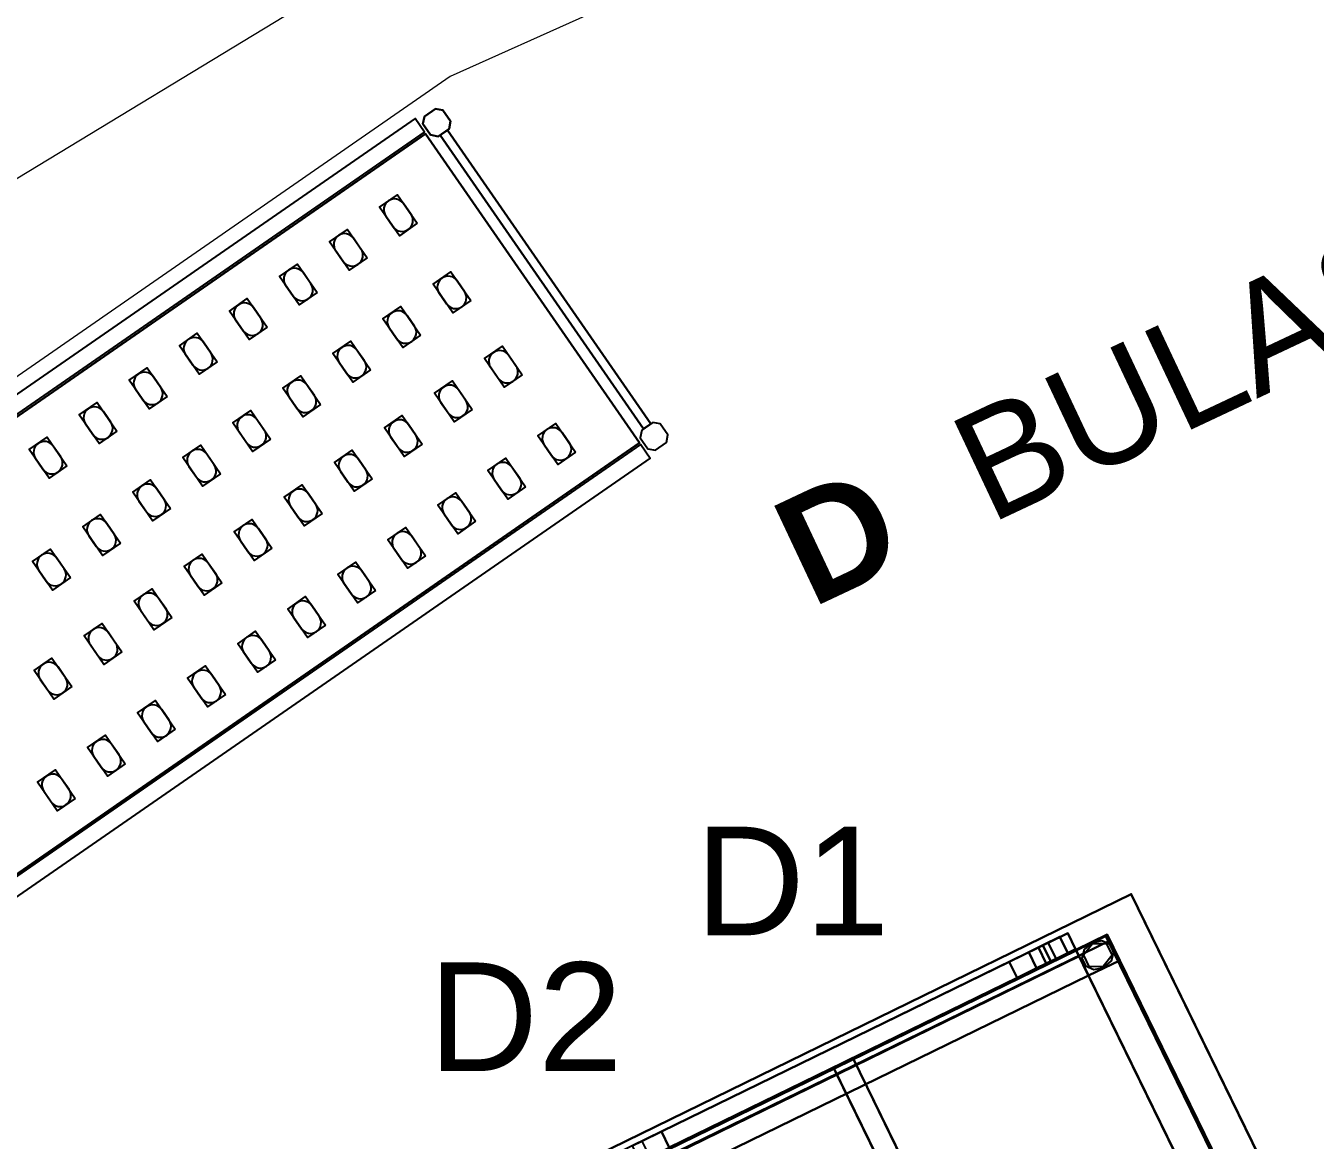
# Model space of a CAD drawing. Header units: millimetres. Extents: x 9159 to 17971, y 10368 to 13314.
# Drawn here: x 14084.3 to 14232.6, y 11988.8 to 12117 of the extents above; entities that cross this region are included whole.
import ezdxf
from ezdxf.enums import TextEntityAlignment as Align

# ---------------------------------------------------------------- set-up
doc = ezdxf.new("R2010")
doc.units = ezdxf.units.MM
doc.header["$LTSCALE"] = 5
for name, color, linetype in [('200-EquipBlack-3d', 250, 'Continuous'), ('200-EquipBorder-2d', 9, 'Continuous'), ('200-EquipID-2d', 7, 'Continuous'), ('200-EquipInternal-2d', 252, 'Continuous'), ('200-EquipSteel-3d', 9, 'Continuous')]:
    doc.layers.add(name, color=color, linetype=linetype)
doc.layers.add('200-InsPoint-3D', color=3, linetype='Continuous', plot=False)
for name, color, linetype, lineweight in [('A-DUVAR', 5, 'Continuous', 18), ('fusya-hatch', 230, 'Continuous', 0), ('SİLME  İZ', 42, 'Continuous', 0)]:
    doc.layers.add(name, color=color, linetype=linetype, lineweight=lineweight)
doc.styles.add('Arial', font='arial.ttf')
doc.styles.add('ArialG', font='')
doc.styles.add('ROMANS', font='micross.ttf')
doc.styles.get('ArialG').set_extended_font_data('Arial', bold=True)

# ---------------------------------------------------------------- blocks, each defined once
blk = doc.blocks.new('BHST1708L')
at = {"layer": '200-EquipBorder-2d'}
blk.add_lwpolyline([(1700, -800), (0, -800), (0, 0), (1700, 0)], close=True, dxfattribs=at)
at = {"layer": '200-EquipInternal-2d'}
for p, q in [((1690, -85), (10, -85)), ((10, -85), (10, -680)), ((1655, -370), (45, -370)), ((1655, -395), (45, -395))]:
    blk.add_line(p, q, dxfattribs=at)
blk.add_lwpolyline([(1655, -45), (45, -45), (45, -755), (1125, -755)], dxfattribs=at)
at = {"layer": '200-EquipSteel-3d'}
for p, q in [((1700, 0, 850), (0, 0, 850)), ((1655, -45, 875), (45, -45, 875))]:
    blk.add_line(p, q, dxfattribs=at)
at = {"layer": '200-EquipSteel-3d', "elevation": 20}
blk.add_lwpolyline([(50.1, -46.8), (40.5, -53.8), (36.9, -65), (40.5, -76.2), (50.1, -83.2), (61.9, -83.2), (71.5, -76.2), (75.1, -65), (71.5, -53.8), (61.9, -46.8)], close=True, dxfattribs=at)
at = {"layer": '200-EquipSteel-3d'}
blk.add_lwpolyline([(47.3, -50), (38.7, -65), (47.3, -80), (64.7, -80), (73.3, -65), (64.7, -50)], close=True, dxfattribs=at)
at = {"layer": '200-EquipSteel-3d', "elevation": 1510}
blk.add_lwpolyline([(35, -85), (35, -110), (10, -110), (10, -85)], dxfattribs=at)
at = {"layer": '200-EquipSteel-3d'}
for points, invisible_edges in [([(1655, -45, 910), (45, -45, 910), (0, 0, 910), (1700, 0, 910)], 10), ([(0, -800, 910), (0, 0, 910), (45, -45, 910), (45, -755, 910)], 15), ([(0, -800, 910), (0, -800, 850), (0, 0, 850), (0, 0, 910)], 4), ([(45, -755, 875), (45, -45, 875), (307.7, -45, 875), (307.7, -755, 875)], 15), ([(307.7, -45, 875), (502.3, -45, 875), (502.3, -385.2, 875), (307.7, -385.2, 875)], 15)]:
    blk.add_3dface(points, dxfattribs=dict(at, invisible_edges=invisible_edges))
for points in [[(37, -85, 1445), (37, -47.5, 1470), (37, -717.5, 1470), (37, -680, 1445)], [(1663, -47.5, 1470), (1663, -85, 1445), (37, -85, 1445), (37, -47.5, 1470)], [(45, -45, 910), (45, -45, 875), (45, -755, 875), (45, -755, 910)], [(10, -85, 1510), (35, -85, 1510), (35, -95, 1547.5), (10, -95, 1547.5)], [(10, -110, 1510), (10, -116.7, 1535), (10, -95, 1547.5), (10, -85, 1510)], [(35, -85, 1510), (35, -110, 1510), (35, -116.7, 1535), (35, -95, 1547.5)], [(1663, -85, 1445), (1663, -680, 1445), (37, -680, 1445), (37, -85, 1445)], [(10, -116.7, 1535), (10, -135, 1553.3), (10, -122.5, 1575), (10, -95, 1547.5)], [(10, -95, 1547.5), (35, -95, 1547.5), (35, -122.5, 1575), (10, -122.5, 1575)], [(35, -95, 1547.5), (35, -116.7, 1535), (35, -135, 1553.3), (35, -122.5, 1575)], [(35, -110, 1510), (35, -116.7, 1535), (10, -116.7, 1535), (10, -110, 1510)], [(35, -116.7, 1535), (35, -135, 1553.3), (10, -135, 1553.3), (10, -116.7, 1535)], [(10, -135, 1553.3), (10, -160, 1560), (10, -160, 1585), (10, -122.5, 1575)], [(10, -122.5, 1575), (35, -122.5, 1575), (35, -160, 1585), (10, -160, 1585)], [(35, -122.5, 1575), (35, -135, 1553.3), (35, -160, 1560), (35, -160, 1585)], [(35, -135, 1553.3), (35, -160, 1560), (10, -160, 1560), (10, -135, 1553.3)], [(10, -642.5, 1575), (35, -642.5, 1575), (35, -605, 1585), (10, -605, 1585)], [(10, -630, 1553.3), (10, -605, 1560), (10, -605, 1585), (10, -642.5, 1575)], [(35, -630, 1553.3), (35, -605, 1560), (10, -605, 1560), (10, -630, 1553.3)]]:
    blk.add_3dface(points, dxfattribs=at)
at = {"layer": '200-InsPoint-3D'}
blk.add_point((0, 0), dxfattribs=at)
blk.add_attdef('DISTANG', (0, 0), '', height=1, dxfattribs=at)
at = {"layer": '200-EquipSteel-3d'}
mesh = blk.add_polymesh((6, 3), dxfattribs=at)
for k, corner in enumerate([(76, -85, 850), (76, -85, 80), (76, -85, 80), (36, -85, 850), (36, -85, 80), (36, -85, 80), (36, -45, 850), (36, -45, 80), (36, -85, 80), (76, -45, 850), (76, -45, 80), (76, -85, 80), (76, -45, 850), (76, -45, 850), (76, -85, 850), (36, -45, 850), (36, -45, 850), (36, -85, 850)]):
    mesh.set_mesh_vertex(divmod(k, 3), corner)
mesh = blk.add_polymesh((6, 3), dxfattribs=at)
for k, corner in enumerate([(76, -85, 310), (76, -85, 270), (76, -85, 270), (1624, -85, 310), (1624, -85, 270), (1624, -85, 270), (1624, -45, 310), (1624, -45, 270), (1624, -85, 270), (76, -45, 310), (76, -45, 270), (76, -85, 270), (76, -45, 310), (76, -45, 310), (76, -85, 310), (1624, -45, 310), (1624, -45, 310), (1624, -85, 310)]):
    mesh.set_mesh_vertex(divmod(k, 3), corner)
mesh = blk.add_polymesh((6, 3), dxfattribs=at)
for k, corner in enumerate([(35, -85, 1510), (35, -85, 910), (35, -85, 910), (10, -85, 1510), (10, -85, 910), (10, -85, 910), (10, -110, 1510), (10, -110, 910), (10, -85, 910), (35, -110, 1510), (35, -110, 910), (35, -85, 910), (35, -110, 1510), (35, -110, 1510), (35, -85, 1510), (10, -110, 1510), (10, -110, 1510), (10, -85, 1510)]):
    mesh.set_mesh_vertex(divmod(k, 3), corner)
mesh = blk.add_polymesh((6, 3), dxfattribs=at)
for k, corner in enumerate([(35, -85, 850), (35, -85, 647), (35, -85, 647), (10, -85, 850), (10, -85, 647), (10, -85, 647), (10, -110, 850), (10, -110, 647), (10, -85, 647), (35, -110, 850), (35, -110, 647), (35, -85, 647), (35, -110, 850), (35, -110, 850), (35, -85, 850), (10, -110, 850), (10, -110, 850), (10, -85, 850)]):
    mesh.set_mesh_vertex(divmod(k, 3), corner)
mesh = blk.add_polymesh((6, 3), dxfattribs=at)
for k, corner in enumerate([(36, -85, 870), (36, -85, 645), (36, -85, 645), (36, -680, 870), (36, -680, 645), (36, -680, 645), (46, -680, 870), (46, -680, 645), (36, -680, 645), (46, -85, 870), (46, -85, 645), (36, -85, 645), (46, -85, 870), (46, -85, 870), (36, -85, 870), (46, -680, 870), (46, -680, 870), (36, -680, 870)]):
    mesh.set_mesh_vertex(divmod(k, 3), corner)
mesh = blk.add_polymesh((6, 3), dxfattribs=at)
for k, corner in enumerate([(76, -680, 310), (76, -680, 270), (76, -680, 270), (76, -85, 310), (76, -85, 270), (76, -85, 270), (36, -85, 310), (36, -85, 270), (76, -85, 270), (36, -680, 310), (36, -680, 270), (76, -680, 270), (36, -680, 310), (36, -680, 310), (76, -680, 310), (36, -85, 310), (36, -85, 310), (76, -85, 310)]):
    mesh.set_mesh_vertex(divmod(k, 3), corner)
mesh = blk.add_polymesh((6, 3), dxfattribs=at)
for k, corner in enumerate([(35, -605, 1560), (35, -160, 1560), (35, -160, 1560), (10, -605, 1560), (10, -160, 1560), (10, -160, 1560), (10, -605, 1585), (10, -160, 1585), (10, -160, 1560), (35, -605, 1585), (35, -160, 1585), (35, -160, 1560), (35, -605, 1585), (35, -605, 1585), (35, -605, 1560), (10, -605, 1585), (10, -605, 1585), (10, -605, 1560)]):
    mesh.set_mesh_vertex(divmod(k, 3), corner)
mesh = blk.add_polymesh((6, 3), dxfattribs=at)
for k, corner in enumerate([(35, -395, 1585), (35, -395, 1560), (35, -395, 1560), (1665, -395, 1585), (1665, -395, 1560), (1665, -395, 1560), (1665, -370, 1585), (1665, -370, 1560), (1665, -395, 1560), (35, -370, 1585), (35, -370, 1560), (35, -395, 1560), (35, -370, 1585), (35, -370, 1585), (35, -395, 1585), (1665, -370, 1585), (1665, -370, 1585), (1665, -395, 1585)]):
    mesh.set_mesh_vertex(divmod(k, 3), corner)
blk = doc.blocks.new('attrib')
at = {"layer": '200-EquipID-2d', "style": 'Arial'}
blk.add_attdef('POS', text='', height=2.5, dxfattribs=at).set_placement((0, 0, -1), align=Align.MIDDLE)
at = {"layer": '200-EquipID-2d', "style": 'ROMANS', "flags": 1}
for tag, p in [('ZONA', (0, -4.905, -2)), ('EQUIPMENTDATA', (0, -7.89, -2)), ('LONGDESCR', (0, -11.302, -2)), ('EQUIPMENTCONN', (0, -14.714, -2)), ('ACCESSORYDATA', (0, -18.552, -2)), ('ACCESSORYCONN', (0, -21.857, -2))]:
    blk.add_attdef(tag, text='', height=2.5, dxfattribs=at).set_placement(p, align=Align.CENTER)
blk = doc.blocks.new('BLS2580')
at = {"layer": '200-EquipBlack-3d'}
for points, elevation in [([(2011.5, -120.5), (1986.5, -120.5), (1986.5, -80.5), (2011.5, -80.5)], 1617), ([(2011.5, -120.5), (1986.5, -120.5), (1986.5, -80.5), (2011.5, -80.5)], 1167), ([(2011.5, -120.5), (1986.5, -120.5), (1986.5, -80.5), (2011.5, -80.5)], 717), ([(2011.5, -120.5), (1986.5, -120.5), (1986.5, -80.5), (2011.5, -80.5)], 267), ([(2081.5, -120.5), (2056.5, -120.5), (2056.5, -80.5), (2081.5, -80.5)], 1617), ([(2081.5, -120.5), (2056.5, -120.5), (2056.5, -80.5), (2081.5, -80.5)], 1167), ([(2081.5, -120.5), (2056.5, -120.5), (2056.5, -80.5), (2081.5, -80.5)], 717), ([(2081.5, -120.5), (2056.5, -120.5), (2056.5, -80.5), (2081.5, -80.5)], 267), ([(2151.5, -120.5), (2126.5, -120.5), (2126.5, -80.5), (2151.5, -80.5)], 1617), ([(2151.5, -120.5), (2126.5, -120.5), (2126.5, -80.5), (2151.5, -80.5)], 267), ([(2151.5, -120.5), (2126.5, -120.5), (2126.5, -80.5), (2151.5, -80.5)], 717), ([(2151.5, -120.5), (2126.5, -120.5), (2126.5, -80.5), (2151.5, -80.5)], 1167), ([(2221.5, -120.5), (2196.5, -120.5), (2196.5, -80.5), (2221.5, -80.5)], 1617), ([(2221.5, -120.5), (2196.5, -120.5), (2196.5, -80.5), (2221.5, -80.5)], 267), ([(2221.5, -120.5), (2196.5, -120.5), (2196.5, -80.5), (2221.5, -80.5)], 717), ([(2221.5, -120.5), (2196.5, -120.5), (2196.5, -80.5), (2221.5, -80.5)], 1167), ([(2291.5, -120.5), (2266.5, -120.5), (2266.5, -80.5), (2291.5, -80.5)], 1617), ([(2291.5, -120.5), (2266.5, -120.5), (2266.5, -80.5), (2291.5, -80.5)], 267), ([(2291.5, -120.5), (2266.5, -120.5), (2266.5, -80.5), (2291.5, -80.5)], 717), ([(2291.5, -120.5), (2266.5, -120.5), (2266.5, -80.5), (2291.5, -80.5)], 1167), ([(2361.5, -120.5), (2336.5, -120.5), (2336.5, -80.5), (2361.5, -80.5)], 1617), ([(2361.5, -120.5), (2336.5, -120.5), (2336.5, -80.5), (2361.5, -80.5)], 267), ([(2361.5, -120.5), (2336.5, -120.5), (2336.5, -80.5), (2361.5, -80.5)], 717), ([(2361.5, -120.5), (2336.5, -120.5), (2336.5, -80.5), (2361.5, -80.5)], 1167), ([(2431.5, -120.5), (2406.5, -120.5), (2406.5, -80.5), (2431.5, -80.5)], 1617), ([(2431.5, -120.5), (2406.5, -120.5), (2406.5, -80.5), (2431.5, -80.5)], 267), ([(2431.5, -120.5), (2406.5, -120.5), (2406.5, -80.5), (2431.5, -80.5)], 717), ([(2431.5, -120.5), (2406.5, -120.5), (2406.5, -80.5), (2431.5, -80.5)], 1167), ([(2501.5, -120.5), (2476.5, -120.5), (2476.5, -80.5), (2501.5, -80.5)], 1617), ([(2501.5, -120.5), (2476.5, -120.5), (2476.5, -80.5), (2501.5, -80.5)], 267), ([(2501.5, -120.5), (2476.5, -120.5), (2476.5, -80.5), (2501.5, -80.5)], 717), ([(2501.5, -120.5), (2476.5, -120.5), (2476.5, -80.5), (2501.5, -80.5)], 1167), ([(1941.5, -228.5), (1916.5, -228.5), (1916.5, -188.5), (1941.5, -188.5)], 1617), ([(1941.5, -228.5), (1916.5, -228.5), (1916.5, -188.5), (1941.5, -188.5)], 1167), ([(1941.5, -228.5), (1916.5, -228.5), (1916.5, -188.5), (1941.5, -188.5)], 717), ([(1941.5, -228.5), (1916.5, -228.5), (1916.5, -188.5), (1941.5, -188.5)], 267), ([(2011.5, -228.5), (1986.5, -228.5), (1986.5, -188.5), (2011.5, -188.5)], 1617), ([(2011.5, -228.5), (1986.5, -228.5), (1986.5, -188.5), (2011.5, -188.5)], 1167), ([(2011.5, -228.5), (1986.5, -228.5), (1986.5, -188.5), (2011.5, -188.5)], 717), ([(2011.5, -228.5), (1986.5, -228.5), (1986.5, -188.5), (2011.5, -188.5)], 267), ([(2081.5, -228.5), (2056.5, -228.5), (2056.5, -188.5), (2081.5, -188.5)], 1617), ([(2081.5, -228.5), (2056.5, -228.5), (2056.5, -188.5), (2081.5, -188.5)], 1167), ([(2081.5, -228.5), (2056.5, -228.5), (2056.5, -188.5), (2081.5, -188.5)], 717), ([(2081.5, -228.5), (2056.5, -228.5), (2056.5, -188.5), (2081.5, -188.5)], 267), ([(2151.5, -228.5), (2126.5, -228.5), (2126.5, -188.5), (2151.5, -188.5)], 1617), ([(2151.5, -228.5), (2126.5, -228.5), (2126.5, -188.5), (2151.5, -188.5)], 267), ([(2151.5, -228.5), (2126.5, -228.5), (2126.5, -188.5), (2151.5, -188.5)], 717), ([(2151.5, -228.5), (2126.5, -228.5), (2126.5, -188.5), (2151.5, -188.5)], 1167), ([(2221.5, -228.5), (2196.5, -228.5), (2196.5, -188.5), (2221.5, -188.5)], 1617), ([(2221.5, -228.5), (2196.5, -228.5), (2196.5, -188.5), (2221.5, -188.5)], 267), ([(2221.5, -228.5), (2196.5, -228.5), (2196.5, -188.5), (2221.5, -188.5)], 717), ([(2221.5, -228.5), (2196.5, -228.5), (2196.5, -188.5), (2221.5, -188.5)], 1167), ([(2291.5, -228.5), (2266.5, -228.5), (2266.5, -188.5), (2291.5, -188.5)], 1617), ([(2291.5, -228.5), (2266.5, -228.5), (2266.5, -188.5), (2291.5, -188.5)], 267), ([(2291.5, -228.5), (2266.5, -228.5), (2266.5, -188.5), (2291.5, -188.5)], 717), ([(2291.5, -228.5), (2266.5, -228.5), (2266.5, -188.5), (2291.5, -188.5)], 1167), ([(2361.5, -228.5), (2336.5, -228.5), (2336.5, -188.5), (2361.5, -188.5)], 1617), ([(2361.5, -228.5), (2336.5, -228.5), (2336.5, -188.5), (2361.5, -188.5)], 267), ([(2361.5, -228.5), (2336.5, -228.5), (2336.5, -188.5), (2361.5, -188.5)], 717), ([(2361.5, -228.5), (2336.5, -228.5), (2336.5, -188.5), (2361.5, -188.5)], 1167), ([(2431.5, -228.5), (2406.5, -228.5), (2406.5, -188.5), (2431.5, -188.5)], 1617), ([(2431.5, -228.5), (2406.5, -228.5), (2406.5, -188.5), (2431.5, -188.5)], 267), ([(2431.5, -228.5), (2406.5, -228.5), (2406.5, -188.5), (2431.5, -188.5)], 717), ([(2431.5, -228.5), (2406.5, -228.5), (2406.5, -188.5), (2431.5, -188.5)], 1167), ([(2501.5, -228.5), (2476.5, -228.5), (2476.5, -188.5), (2501.5, -188.5)], 1617), ([(2501.5, -228.5), (2476.5, -228.5), (2476.5, -188.5), (2501.5, -188.5)], 267), ([(2501.5, -228.5), (2476.5, -228.5), (2476.5, -188.5), (2501.5, -188.5)], 717), ([(2501.5, -228.5), (2476.5, -228.5), (2476.5, -188.5), (2501.5, -188.5)], 1167), ([(1871.5, -332.5), (1846.5, -332.5), (1846.5, -292.5), (1871.5, -292.5)], 1617), ([(1871.5, -332.5), (1846.5, -332.5), (1846.5, -292.5), (1871.5, -292.5)], 1167), ([(1871.5, -332.5), (1846.5, -332.5), (1846.5, -292.5), (1871.5, -292.5)], 717), ([(1871.5, -332.5), (1846.5, -332.5), (1846.5, -292.5), (1871.5, -292.5)], 267), ([(1941.5, -332.5), (1916.5, -332.5), (1916.5, -292.5), (1941.5, -292.5)], 1617), ([(1941.5, -332.5), (1916.5, -332.5), (1916.5, -292.5), (1941.5, -292.5)], 1167), ([(1941.5, -332.5), (1916.5, -332.5), (1916.5, -292.5), (1941.5, -292.5)], 717), ([(1941.5, -332.5), (1916.5, -332.5), (1916.5, -292.5), (1941.5, -292.5)], 267), ([(2011.5, -332.5), (1986.5, -332.5), (1986.5, -292.5), (2011.5, -292.5)], 1617), ([(2011.5, -332.5), (1986.5, -332.5), (1986.5, -292.5), (2011.5, -292.5)], 1167), ([(2011.5, -332.5), (1986.5, -332.5), (1986.5, -292.5), (2011.5, -292.5)], 717), ([(2011.5, -332.5), (1986.5, -332.5), (1986.5, -292.5), (2011.5, -292.5)], 267), ([(2081.5, -332.5), (2056.5, -332.5), (2056.5, -292.5), (2081.5, -292.5)], 1617), ([(2081.5, -332.5), (2056.5, -332.5), (2056.5, -292.5), (2081.5, -292.5)], 1167), ([(2081.5, -332.5), (2056.5, -332.5), (2056.5, -292.5), (2081.5, -292.5)], 717), ([(2081.5, -332.5), (2056.5, -332.5), (2056.5, -292.5), (2081.5, -292.5)], 267), ([(2151.5, -332.5), (2126.5, -332.5), (2126.5, -292.5), (2151.5, -292.5)], 1617), ([(2151.5, -332.5), (2126.5, -332.5), (2126.5, -292.5), (2151.5, -292.5)], 267), ([(2151.5, -332.5), (2126.5, -332.5), (2126.5, -292.5), (2151.5, -292.5)], 717), ([(2151.5, -332.5), (2126.5, -332.5), (2126.5, -292.5), (2151.5, -292.5)], 1167), ([(2221.5, -332.5), (2196.5, -332.5), (2196.5, -292.5), (2221.5, -292.5)], 1617), ([(2221.5, -332.5), (2196.5, -332.5), (2196.5, -292.5), (2221.5, -292.5)], 267), ([(2221.5, -332.5), (2196.5, -332.5), (2196.5, -292.5), (2221.5, -292.5)], 717), ([(2221.5, -332.5), (2196.5, -332.5), (2196.5, -292.5), (2221.5, -292.5)], 1167), ([(2291.5, -332.5), (2266.5, -332.5), (2266.5, -292.5), (2291.5, -292.5)], 1617), ([(2291.5, -332.5), (2266.5, -332.5), (2266.5, -292.5), (2291.5, -292.5)], 267), ([(2291.5, -332.5), (2266.5, -332.5), (2266.5, -292.5), (2291.5, -292.5)], 717), ([(2291.5, -332.5), (2266.5, -332.5), (2266.5, -292.5), (2291.5, -292.5)], 1167), ([(2361.5, -332.5), (2336.5, -332.5), (2336.5, -292.5), (2361.5, -292.5)], 1617), ([(2361.5, -332.5), (2336.5, -332.5), (2336.5, -292.5), (2361.5, -292.5)], 267), ([(2361.5, -332.5), (2336.5, -332.5), (2336.5, -292.5), (2361.5, -292.5)], 717), ([(2361.5, -332.5), (2336.5, -332.5), (2336.5, -292.5), (2361.5, -292.5)], 1167), ([(2431.5, -332.5), (2406.5, -332.5), (2406.5, -292.5), (2431.5, -292.5)], 1617), ([(2431.5, -332.5), (2406.5, -332.5), (2406.5, -292.5), (2431.5, -292.5)], 267), ([(2431.5, -332.5), (2406.5, -332.5), (2406.5, -292.5), (2431.5, -292.5)], 717), ([(2431.5, -332.5), (2406.5, -332.5), (2406.5, -292.5), (2431.5, -292.5)], 1167), ([(2501.5, -332.5), (2476.5, -332.5), (2476.5, -292.5), (2501.5, -292.5)], 1617), ([(2501.5, -332.5), (2476.5, -332.5), (2476.5, -292.5), (2501.5, -292.5)], 267), ([(2501.5, -332.5), (2476.5, -332.5), (2476.5, -292.5), (2501.5, -292.5)], 717), ([(2501.5, -332.5), (2476.5, -332.5), (2476.5, -292.5), (2501.5, -292.5)], 1167), ([(1801.5, -440.5), (1776.5, -440.5), (1776.5, -400.5), (1801.5, -400.5)], 1617), ([(1801.5, -440.5), (1776.5, -440.5), (1776.5, -400.5), (1801.5, -400.5)], 1167), ([(1801.5, -440.5), (1776.5, -440.5), (1776.5, -400.5), (1801.5, -400.5)], 717), ([(1801.5, -440.5), (1776.5, -440.5), (1776.5, -400.5), (1801.5, -400.5)], 267), ([(1871.5, -440.5), (1846.5, -440.5), (1846.5, -400.5), (1871.5, -400.5)], 1617), ([(1871.5, -440.5), (1846.5, -440.5), (1846.5, -400.5), (1871.5, -400.5)], 1167), ([(1871.5, -440.5), (1846.5, -440.5), (1846.5, -400.5), (1871.5, -400.5)], 717), ([(1871.5, -440.5), (1846.5, -440.5), (1846.5, -400.5), (1871.5, -400.5)], 267), ([(1941.5, -440.5), (1916.5, -440.5), (1916.5, -400.5), (1941.5, -400.5)], 1617), ([(1941.5, -440.5), (1916.5, -440.5), (1916.5, -400.5), (1941.5, -400.5)], 1167), ([(1941.5, -440.5), (1916.5, -440.5), (1916.5, -400.5), (1941.5, -400.5)], 717), ([(1941.5, -440.5), (1916.5, -440.5), (1916.5, -400.5), (1941.5, -400.5)], 267), ([(2011.5, -440.5), (1986.5, -440.5), (1986.5, -400.5), (2011.5, -400.5)], 1617), ([(2011.5, -440.5), (1986.5, -440.5), (1986.5, -400.5), (2011.5, -400.5)], 1167), ([(2011.5, -440.5), (1986.5, -440.5), (1986.5, -400.5), (2011.5, -400.5)], 717), ([(2011.5, -440.5), (1986.5, -440.5), (1986.5, -400.5), (2011.5, -400.5)], 267), ([(2081.5, -440.5), (2056.5, -440.5), (2056.5, -400.5), (2081.5, -400.5)], 1617), ([(2081.5, -440.5), (2056.5, -440.5), (2056.5, -400.5), (2081.5, -400.5)], 1167), ([(2081.5, -440.5), (2056.5, -440.5), (2056.5, -400.5), (2081.5, -400.5)], 717), ([(2081.5, -440.5), (2056.5, -440.5), (2056.5, -400.5), (2081.5, -400.5)], 267), ([(2151.5, -440.5), (2126.5, -440.5), (2126.5, -400.5), (2151.5, -400.5)], 1617), ([(2151.5, -440.5), (2126.5, -440.5), (2126.5, -400.5), (2151.5, -400.5)], 267), ([(2151.5, -440.5), (2126.5, -440.5), (2126.5, -400.5), (2151.5, -400.5)], 717), ([(2151.5, -440.5), (2126.5, -440.5), (2126.5, -400.5), (2151.5, -400.5)], 1167), ([(2221.5, -440.5), (2196.5, -440.5), (2196.5, -400.5), (2221.5, -400.5)], 1617), ([(2221.5, -440.5), (2196.5, -440.5), (2196.5, -400.5), (2221.5, -400.5)], 267), ([(2221.5, -440.5), (2196.5, -440.5), (2196.5, -400.5), (2221.5, -400.5)], 717), ([(2221.5, -440.5), (2196.5, -440.5), (2196.5, -400.5), (2221.5, -400.5)], 1167), ([(2291.5, -440.5), (2266.5, -440.5), (2266.5, -400.5), (2291.5, -400.5)], 1617), ([(2291.5, -440.5), (2266.5, -440.5), (2266.5, -400.5), (2291.5, -400.5)], 267), ([(2291.5, -440.5), (2266.5, -440.5), (2266.5, -400.5), (2291.5, -400.5)], 717), ([(2291.5, -440.5), (2266.5, -440.5), (2266.5, -400.5), (2291.5, -400.5)], 1167), ([(2361.5, -440.5), (2336.5, -440.5), (2336.5, -400.5), (2361.5, -400.5)], 1617), ([(2361.5, -440.5), (2336.5, -440.5), (2336.5, -400.5), (2361.5, -400.5)], 267), ([(2361.5, -440.5), (2336.5, -440.5), (2336.5, -400.5), (2361.5, -400.5)], 717), ([(2361.5, -440.5), (2336.5, -440.5), (2336.5, -400.5), (2361.5, -400.5)], 1167), ([(2431.5, -440.5), (2406.5, -440.5), (2406.5, -400.5), (2431.5, -400.5)], 1617), ([(2431.5, -440.5), (2406.5, -440.5), (2406.5, -400.5), (2431.5, -400.5)], 267), ([(2431.5, -440.5), (2406.5, -440.5), (2406.5, -400.5), (2431.5, -400.5)], 717), ([(2431.5, -440.5), (2406.5, -440.5), (2406.5, -400.5), (2431.5, -400.5)], 1167), ([(2501.5, -440.5), (2476.5, -440.5), (2476.5, -400.5), (2501.5, -400.5)], 1617), ([(2501.5, -440.5), (2476.5, -440.5), (2476.5, -400.5), (2501.5, -400.5)], 267), ([(2501.5, -440.5), (2476.5, -440.5), (2476.5, -400.5), (2501.5, -400.5)], 717), ([(2501.5, -440.5), (2476.5, -440.5), (2476.5, -400.5), (2501.5, -400.5)], 1167)]:
    blk.add_lwpolyline(points, close=True, dxfattribs=dict(at, elevation=elevation))
at = {"layer": '200-EquipBorder-2d'}
for points in [[(1328, -39), (2568, -39), (2568, -20), (1328, -20)], [(1328, -476), (2568, -476), (2568, -495), (1328, -495)]]:
    blk.add_lwpolyline(points, close=True, dxfattribs=at)
for points in [[(2578.3, -52), (2572, -45.7), (2572, -30.3), (2578.3, -24), (2593.7, -24), (2600, -30.3), (2600, -45.7), (2593.7, -52), (2578.3, -52)], [(2580.9, -463), (2591.1, -463), (2591.1, -52), (2580.9, -52), (2580.9, -463)], [(2578.3, -463), (2572, -469.3), (2572, -484.7), (2578.3, -491), (2593.7, -491), (2600, -484.7), (2600, -469.3), (2593.7, -463), (2578.3, -463)]]:
    blk.add_lwpolyline(points, dxfattribs=at)
at = {"layer": '200-EquipInternal-2d'}
blk.add_lwpolyline([(2568, -473.5), (1328, -473.5), (1328, -41.5), (2568, -41.5)], close=True, dxfattribs=at)
for points in [[(1986.5, -93), (1986.5, -108, 0.414214), (1999, -120.5, 0.414214), (2011.5, -108), (2011.5, -93, 0.414214), (1999, -80.5, 0.414214), (1986.5, -93, 0.414214)], [(2056.5, -93), (2056.5, -108, 0.414214), (2069, -120.5, 0.414214), (2081.5, -108), (2081.5, -93, 0.414214), (2069, -80.5, 0.414214), (2056.5, -93, 0.414214)], [(2126.5, -93), (2126.5, -108, 0.414214), (2139, -120.5, 0.414214), (2151.5, -108), (2151.5, -93, 0.414214), (2139, -80.5, 0.414214), (2126.5, -93, 0.414214)], [(2196.5, -93), (2196.5, -108, 0.414214), (2209, -120.5, 0.414214), (2221.5, -108), (2221.5, -93, 0.414214), (2209, -80.5, 0.414214), (2196.5, -93, 0.414214)], [(2266.5, -93), (2266.5, -108, 0.414214), (2279, -120.5, 0.414214), (2291.5, -108), (2291.5, -93, 0.414214), (2279, -80.5, 0.414214), (2266.5, -93, 0.414214)], [(2336.5, -93), (2336.5, -108, 0.414214), (2349, -120.5, 0.414214), (2361.5, -108), (2361.5, -93, 0.414214), (2349, -80.5, 0.414214), (2336.5, -93, 0.414214)], [(2406.5, -93), (2406.5, -108, 0.414214), (2419, -120.5, 0.414214), (2431.5, -108), (2431.5, -93, 0.414214), (2419, -80.5, 0.414214), (2406.5, -93, 0.414214)], [(2476.5, -93), (2476.5, -108, 0.414214), (2489, -120.5, 0.414214), (2501.5, -108), (2501.5, -93, 0.414214), (2489, -80.5, 0.414214), (2476.5, -93, 0.414214)], [(1916.5, -201), (1916.5, -216, 0.414214), (1929, -228.5, 0.414214), (1941.5, -216), (1941.5, -201, 0.414214), (1929, -188.5, 0.414214), (1916.5, -201, 0.414214)], [(1986.5, -201), (1986.5, -216, 0.414214), (1999, -228.5, 0.414214), (2011.5, -216), (2011.5, -201, 0.414214), (1999, -188.5, 0.414214), (1986.5, -201, 0.414214)], [(2056.5, -201), (2056.5, -216, 0.414214), (2069, -228.5, 0.414214), (2081.5, -216), (2081.5, -201, 0.414214), (2069, -188.5, 0.414214), (2056.5, -201, 0.414214)], [(2126.5, -201), (2126.5, -216, 0.414214), (2139, -228.5, 0.414214), (2151.5, -216), (2151.5, -201, 0.414214), (2139, -188.5, 0.414214), (2126.5, -201, 0.414214)], [(2196.5, -201), (2196.5, -216, 0.414214), (2209, -228.5, 0.414214), (2221.5, -216), (2221.5, -201, 0.414214), (2209, -188.5, 0.414214), (2196.5, -201, 0.414214)], [(2266.5, -201), (2266.5, -216, 0.414214), (2279, -228.5, 0.414214), (2291.5, -216), (2291.5, -201, 0.414214), (2279, -188.5, 0.414214), (2266.5, -201, 0.414214)], [(2336.5, -201), (2336.5, -216, 0.414214), (2349, -228.5, 0.414214), (2361.5, -216), (2361.5, -201, 0.414214), (2349, -188.5, 0.414214), (2336.5, -201, 0.414214)], [(2406.5, -201), (2406.5, -216, 0.414214), (2419, -228.5, 0.414214), (2431.5, -216), (2431.5, -201, 0.414214), (2419, -188.5, 0.414214), (2406.5, -201, 0.414214)], [(2476.5, -201), (2476.5, -216, 0.414214), (2489, -228.5, 0.414214), (2501.5, -216), (2501.5, -201, 0.414214), (2489, -188.5, 0.414214), (2476.5, -201, 0.414214)], [(1846.5, -305), (1846.5, -320, 0.414214), (1859, -332.5, 0.414214), (1871.5, -320), (1871.5, -305, 0.414214), (1859, -292.5, 0.414214), (1846.5, -305, 0.414214)], [(1916.5, -305), (1916.5, -320, 0.414214), (1929, -332.5, 0.414214), (1941.5, -320), (1941.5, -305, 0.414214), (1929, -292.5, 0.414214), (1916.5, -305, 0.414214)], [(1986.5, -305), (1986.5, -320, 0.414214), (1999, -332.5, 0.414214), (2011.5, -320), (2011.5, -305, 0.414214), (1999, -292.5, 0.414214), (1986.5, -305, 0.414214)], [(2056.5, -305), (2056.5, -320, 0.414214), (2069, -332.5, 0.414214), (2081.5, -320), (2081.5, -305, 0.414214), (2069, -292.5, 0.414214), (2056.5, -305, 0.414214)], [(2126.5, -305), (2126.5, -320, 0.414214), (2139, -332.5, 0.414214), (2151.5, -320), (2151.5, -305, 0.414214), (2139, -292.5, 0.414214), (2126.5, -305, 0.414214)], [(2196.5, -305), (2196.5, -320, 0.414214), (2209, -332.5, 0.414214), (2221.5, -320), (2221.5, -305, 0.414214), (2209, -292.5, 0.414214), (2196.5, -305, 0.414214)], [(2266.5, -305), (2266.5, -320, 0.414214), (2279, -332.5, 0.414214), (2291.5, -320), (2291.5, -305, 0.414214), (2279, -292.5, 0.414214), (2266.5, -305, 0.414214)], [(2336.5, -305), (2336.5, -320, 0.414214), (2349, -332.5, 0.414214), (2361.5, -320), (2361.5, -305, 0.414214), (2349, -292.5, 0.414214), (2336.5, -305, 0.414214)], [(2406.5, -305), (2406.5, -320, 0.414214), (2419, -332.5, 0.414214), (2431.5, -320), (2431.5, -305, 0.414214), (2419, -292.5, 0.414214), (2406.5, -305, 0.414214)], [(2476.5, -305), (2476.5, -320, 0.414214), (2489, -332.5, 0.414214), (2501.5, -320), (2501.5, -305, 0.414214), (2489, -292.5, 0.414214), (2476.5, -305, 0.414214)], [(1776.5, -413), (1776.5, -428, 0.414214), (1789, -440.5, 0.414214), (1801.5, -428), (1801.5, -413, 0.414214), (1789, -400.5, 0.414214), (1776.5, -413, 0.414214)], [(1846.5, -413), (1846.5, -428, 0.414214), (1859, -440.5, 0.414214), (1871.5, -428), (1871.5, -413, 0.414214), (1859, -400.5, 0.414214), (1846.5, -413, 0.414214)], [(1916.5, -413), (1916.5, -428, 0.414214), (1929, -440.5, 0.414214), (1941.5, -428), (1941.5, -413, 0.414214), (1929, -400.5, 0.414214), (1916.5, -413, 0.414214)], [(1986.5, -413), (1986.5, -428, 0.414214), (1999, -440.5, 0.414214), (2011.5, -428), (2011.5, -413, 0.414214), (1999, -400.5, 0.414214), (1986.5, -413, 0.414214)], [(2056.5, -413), (2056.5, -428, 0.414214), (2069, -440.5, 0.414214), (2081.5, -428), (2081.5, -413, 0.414214), (2069, -400.5, 0.414214), (2056.5, -413, 0.414214)], [(2126.5, -413), (2126.5, -428, 0.414214), (2139, -440.5, 0.414214), (2151.5, -428), (2151.5, -413, 0.414214), (2139, -400.5, 0.414214), (2126.5, -413, 0.414214)], [(2196.5, -413), (2196.5, -428, 0.414214), (2209, -440.5, 0.414214), (2221.5, -428), (2221.5, -413, 0.414214), (2209, -400.5, 0.414214), (2196.5, -413, 0.414214)], [(2266.5, -413), (2266.5, -428, 0.414214), (2279, -440.5, 0.414214), (2291.5, -428), (2291.5, -413, 0.414214), (2279, -400.5, 0.414214), (2266.5, -413, 0.414214)], [(2336.5, -413), (2336.5, -428, 0.414214), (2349, -440.5, 0.414214), (2361.5, -428), (2361.5, -413, 0.414214), (2349, -400.5, 0.414214), (2336.5, -413, 0.414214)], [(2406.5, -413), (2406.5, -428, 0.414214), (2419, -440.5, 0.414214), (2431.5, -428), (2431.5, -413, 0.414214), (2419, -400.5, 0.414214), (2406.5, -413, 0.414214)], [(2476.5, -413), (2476.5, -428, 0.414214), (2489, -440.5, 0.414214), (2501.5, -428), (2501.5, -413, 0.414214), (2489, -400.5, 0.414214), (2476.5, -413, 0.414214)]]:
    blk.add_lwpolyline(points, format="xyb", dxfattribs=at)
at = {"layer": '200-EquipSteel-3d'}
for points in [[(2578.3, -24), (2572, -30.3), (2572, -45.7), (2578.3, -52), (2593.7, -52), (2600, -45.7), (2600, -30.3), (2593.7, -24), (2578.3, -24)], [(2578.3, -463), (2572, -469.3), (2572, -484.7), (2578.3, -491), (2593.7, -491), (2600, -484.7), (2600, -469.3), (2593.7, -463), (2578.3, -463)]]:
    blk.add_lwpolyline(points, dxfattribs=at)
at = {"layer": '200-InsPoint-3D', "flags": 9}
blk.add_attdef('DISTANG', (0, 0), '', height=1, dxfattribs=at)
at = {"layer": '200-EquipSteel-3d'}
mesh = blk.add_polymesh((6, 3), dxfattribs=at)
for k, corner in enumerate([(1328, -473.5, 1615), (1328, -473.5, 1585), (1328, -473.5, 1585), (1328, -41.5, 1615), (1328, -41.5, 1585), (1328, -41.5, 1585), (2568, -41.5, 1615), (2568, -41.5, 1585), (1328, -41.5, 1585), (2568, -473.5, 1615), (2568, -473.5, 1585), (1328, -473.5, 1585), (2568, -473.5, 1615), (2568, -473.5, 1615), (1328, -473.5, 1615), (2568, -41.5, 1615), (2568, -41.5, 1615), (1328, -41.5, 1615)]):
    mesh.set_mesh_vertex(divmod(k, 3), corner)
mesh = blk.add_polymesh((6, 3), dxfattribs=at)
for k, corner in enumerate([(1328, -473.5, 265), (1328, -473.5, 235), (1328, -473.5, 235), (1328, -41.5, 265), (1328, -41.5, 235), (1328, -41.5, 235), (2568, -41.5, 265), (2568, -41.5, 235), (1328, -41.5, 235), (2568, -473.5, 265), (2568, -473.5, 235), (1328, -473.5, 235), (2568, -473.5, 265), (2568, -473.5, 265), (1328, -473.5, 265), (2568, -41.5, 265), (2568, -41.5, 265), (1328, -41.5, 265)]):
    mesh.set_mesh_vertex(divmod(k, 3), corner)
mesh = blk.add_polymesh((6, 3), dxfattribs=at)
for k, corner in enumerate([(1328, -473.5, 715), (1328, -473.5, 685), (1328, -473.5, 685), (1328, -41.5, 715), (1328, -41.5, 685), (1328, -41.5, 685), (2568, -41.5, 715), (2568, -41.5, 685), (1328, -41.5, 685), (2568, -473.5, 715), (2568, -473.5, 685), (1328, -473.5, 685), (2568, -473.5, 715), (2568, -473.5, 715), (1328, -473.5, 715), (2568, -41.5, 715), (2568, -41.5, 715), (1328, -41.5, 715)]):
    mesh.set_mesh_vertex(divmod(k, 3), corner)
mesh = blk.add_polymesh((6, 3), dxfattribs=at)
for k, corner in enumerate([(1328, -473.5, 1165), (1328, -473.5, 1135), (1328, -473.5, 1135), (1328, -41.5, 1165), (1328, -41.5, 1135), (1328, -41.5, 1135), (2568, -41.5, 1165), (2568, -41.5, 1135), (1328, -41.5, 1135), (2568, -473.5, 1165), (2568, -473.5, 1135), (1328, -473.5, 1135), (2568, -473.5, 1165), (2568, -473.5, 1165), (1328, -473.5, 1165), (2568, -41.5, 1165), (2568, -41.5, 1165), (1328, -41.5, 1165)]):
    mesh.set_mesh_vertex(divmod(k, 3), corner)
mesh = blk.add_polymesh((6, 3), dxfattribs=at)
for k, corner in enumerate([(2591.1, -52, 260), (2591.1, -52, 240), (2591.1, -52, 240), (2580.9, -52, 260), (2580.9, -52, 240), (2580.9, -52, 240), (2580.9, -463, 260), (2580.9, -463, 240), (2580.9, -52, 240), (2591.1, -463, 260), (2591.1, -463, 240), (2591.1, -52, 240), (2591.1, -463, 260), (2591.1, -463, 260), (2591.1, -52, 260), (2580.9, -463, 260), (2580.9, -463, 260), (2580.9, -52, 260)]):
    mesh.set_mesh_vertex(divmod(k, 3), corner)
mesh = blk.add_polymesh((6, 3), dxfattribs=at)
for k, corner in enumerate([(2591.1, -52, 920), (2591.1, -52, 900), (2591.1, -52, 900), (2580.9, -52, 920), (2580.9, -52, 900), (2580.9, -52, 900), (2580.9, -463, 920), (2580.9, -463, 900), (2580.9, -52, 900), (2591.1, -463, 920), (2591.1, -463, 900), (2591.1, -52, 900), (2591.1, -463, 920), (2591.1, -463, 920), (2591.1, -52, 920), (2580.9, -463, 920), (2580.9, -463, 920), (2580.9, -52, 920)]):
    mesh.set_mesh_vertex(divmod(k, 3), corner)
mesh = blk.add_polymesh((6, 3), dxfattribs=at)
for k, corner in enumerate([(2591.1, -52, 1670), (2591.1, -52, 1650), (2591.1, -52, 1650), (2580.9, -52, 1670), (2580.9, -52, 1650), (2580.9, -52, 1650), (2580.9, -463, 1670), (2580.9, -463, 1650), (2580.9, -52, 1650), (2591.1, -463, 1670), (2591.1, -463, 1650), (2591.1, -52, 1650), (2591.1, -463, 1670), (2591.1, -463, 1670), (2591.1, -52, 1670), (2580.9, -463, 1670), (2580.9, -463, 1670), (2580.9, -52, 1670)]):
    mesh.set_mesh_vertex(divmod(k, 3), corner)
blk = doc.blocks.new('zone_id')
at = {"layer": '200-EquipID-2d', "color": 2, "style": 'ArialG'}
blk.add_attdef('ZONA', text='', height=2.5, dxfattribs=at).set_placement((0, 0), align=Align.RIGHT)
at = {"layer": '200-EquipID-2d', "color": 2, "style": 'Arial', "flags": 1}
blk.add_attdef('DESCRIZIONE', (1.949, 0), '', height=2.5, dxfattribs=at)

msp = doc.modelspace()

# ---------------------------------------------------------------- hatches: boundary and pattern name
at = {"layer": 'fusya-hatch'}
h = msp.add_hatch(color=256, dxfattribs=at)
edge = h.paths.add_edge_path()
edge.add_line((14078.15, 12053.66), (14069.61, 12065.99))
edge.add_arc((-419968.16, 638584.82), 762177.56, 304.68911963, 304.71332262, ccw=False)
edge.add_line((13804.91, 11882.7), (13813.45, 11870.37))
edge.add_arc((10085.12, 17537.3), 6783.41, 303.34138, 306.061062)

# ---------------------------------------------------------------- linework, layer by layer
at = {"layer": 'A-DUVAR'}
for p, q in [((13902.18, 11989.51), (14119.94, 12121.72)), ((14149.06, 12118.34), (14133.14, 12111.2)), ((14133.14, 12111.2), (13804.35, 11883.52))]:
    msp.add_line(p, q, dxfattribs=at)
at = {"layer": 'SİLME  İZ'}
msp.add_lwpolyline([(14296.61, 12261.04, 0.019777), (13878.43, 12039.34, 0.019777)], format="xyb", dxfattribs=at)

# ---------------------------------------------------------------- block references
at = {"xscale": 0.09999999999991728, "yscale": 0.09999999999854481, "zscale": 0.1, "rotation": 34.70122112476592}
msp.add_blockref('BLS2580', (13916.83, 11961.81), dxfattribs=at)
ref = msp.add_blockref('BHST1708L', (14211.43, 12017.13, -0.08), dxfattribs=dict(xscale=0.08235294117475266, yscale=0.1000000000015859, zscale=0.1, rotation=296.0336756885742))
ref.add_attrib('DISTANG', '1312.440474840669^I5.416883044626908', (14211.43, 12017.13, -0.08), dxfattribs={"layer": '200-InsPoint-3D', "height": 0.1, "rotation": 296.0337})
at = {"layer": '200-EquipID-2d', "xscale": 4.999999999999442, "yscale": 4.999999999999442, "zscale": 5, "rotation": 25.22154114456911}
msp.add_blockref('zone_id', (14186.09, 12055.38), dxfattribs=at).add_auto_attribs({'ZONA': 'D'})
at = {"layer": '200-EquipID-2d'}
ref = msp.add_blockref('attrib', (14172.47, 12018.66), dxfattribs=dict(at, xscale=5, yscale=5, zscale=5))
ref.add_attrib('POS', 'D1', dxfattribs={"color": 7, "height": 12.5, "style": 'Arial'}).set_placement((14172.47, 12018.66, -5), align=Align.MIDDLE)
ref = msp.add_blockref('attrib', (14141.8, 12003.14, -0.08), dxfattribs=dict(at, xscale=5, yscale=4.999999999999645, zscale=5))
ref.add_attrib('POS', 'D2', dxfattribs={"color": 7, "height": 12.5, "rotation": 360, "style": 'Arial'}).set_placement((14141.8, 12003.14, -5.08), align=Align.MIDDLE)

# ---------------------------------------------------------------- texts
at = {"layer": '200-EquipID-2d', "color": 51, "insert": (14189.81, 12070.95), "char_height": 12.5, "width": 137.5, "attachment_point": 1, "rotation": 25.2215, "style": 'ROMANS'}
msp.add_mtext('BULASIKHANE', dxfattribs=at)

doc.saveas('drawing.dxf')
